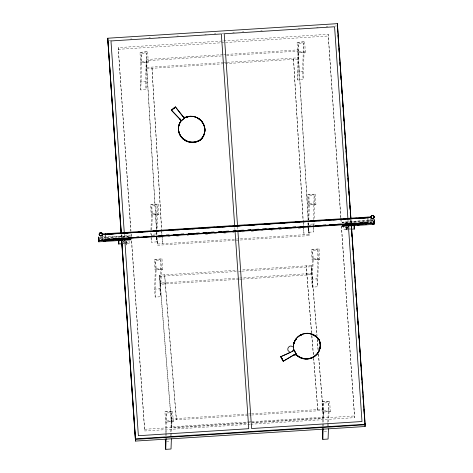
<?xml version="1.0" encoding="UTF-8"?>
<svg xmlns="http://www.w3.org/2000/svg" width="473" height="473" viewBox="0 0 473 473"><rect width="100%" height="100%" fill="white"/><g stroke="black" fill="none" stroke-linecap="round" stroke-linejoin="round"><path stroke-width="0.35" stroke-dasharray="2.37 1.77" d="M130.814 231.315L118.232 47.619L328.179 34.298L340.974 218.491M123.465 241.815L123.205 241.248L124.346 242.566M123.855 242.247L123.465 241.762M126.078 241.124L126.078 242.679L127.379 241.567L127.604 240.396M126.149 243.329L126.173 242.596M125.8 243.394L126.362 244.417L125.907 245.251M126.604 242.424L126.078 242.619M122.897 243.701L129.2 243.305L129.218 242.761L123.057 243.152M130.217 236.5L130.211 235.601L105.136 236.884M139.961 52.29L147.611 51.805L139.961 52.29L140.658 62.767L148.321 62.016L140.658 62.767M140.221 82.042L141.208 53.626L146.5 53.289L147.05 61.212L146.056 89.628L140.771 89.965L140.221 82.042L145.507 81.711L146.5 53.289M140.771 89.965L141.758 61.549L141.208 53.626M150.538 204.549L158.183 204.064L150.538 204.549L151.236 215.026L158.893 214.275L151.236 215.026M150.846 232.846L150.792 234.301L156.084 233.964L156.131 232.509M150.946 229.931L151.786 205.885L157.077 205.548L157.627 213.471L157.066 229.5M250.028 424.293L144.685 430.974L131.541 239.178M156.788 237.517L156.634 241.886L151.342 242.223L151.549 236.394M151.573 235.666L151.673 232.751M151.78 229.837L152.336 213.802L151.786 205.885M154.346 259.417L161.997 258.932L154.346 259.417L155.049 269.9L162.706 269.149L155.049 269.9M156.238 229.594L157.077 205.548M154.606 289.174L155.599 260.753L160.885 260.422L161.435 268.339L160.448 296.754L155.156 297.091L154.606 289.174L159.898 288.837L160.885 260.422M156.888 234.602L156.965 232.414M155.156 297.091L156.149 268.676L155.599 260.753M308.757 227.785L309.111 235.637L157.343 245.268L156.989 237.416M238.883 279.295L160.051 284.303L159.549 275.156L236.902 270.243M165.195 283.161L164.663 274.831L176.364 418.564L176.317 419.788L165.195 283.161L160.081 283.487L171.752 428.03L247.639 423.217M164.923 411.676L172.574 411.191L164.923 411.676L165.627 422.153L173.284 421.402L165.627 422.153M165.384 435.603L165.461 433.416M165.491 432.689L166.177 413.012L171.463 412.681L172.012 420.598L171.48 435.899M166.218 435.503L166.295 433.321M166.319 432.594L166.727 420.935L166.177 413.012M170.652 435.994L171.463 412.681M297.014 42.322L304.665 41.837L297.014 42.322L297.718 52.799L305.375 52.054L297.718 52.799M297.275 72.079L298.268 43.658L303.554 43.327L304.104 51.244L303.116 79.659L297.824 79.996L297.275 72.079L302.56 71.742L303.554 43.327M297.824 79.996L298.818 51.581L298.268 43.658M307.592 194.58L315.243 194.096L307.592 194.58L308.295 205.057L315.952 204.306L308.295 205.057M307.905 222.878L307.852 224.332L313.138 224.001L313.191 222.541M308.006 219.963L308.845 195.917L314.131 195.58L314.681 203.502L314.125 219.531M311.518 332.945L306.202 265.85L311.63 332.578M313.895 226.088L313.688 231.918L308.402 232.255L308.556 227.88M308.656 224.971L308.733 222.783M308.834 219.868L309.395 203.839L308.845 195.917M311.405 249.454L319.056 248.969L311.405 249.454L312.103 259.931L319.766 259.18L312.103 259.931M242.566 279.064L311.819 274.671L311.317 265.524L242.064 269.917M313.292 219.626L314.131 195.58M311.666 279.206L312.653 250.791L317.945 250.454L318.495 258.37L317.501 286.792L312.215 287.123L311.666 279.206L316.951 278.869L317.945 250.454M313.918 225.361L314.019 222.446M312.215 287.123L313.209 258.707L312.653 250.791M340.761 217.988L328.179 34.298M321.983 401.707L329.634 401.222L321.983 401.707L322.681 412.19L330.343 411.439L322.681 412.19M322.42 426.362L323.23 403.043L328.522 402.712L329.072 410.629L328.534 425.931M323.248 426.268L323.78 410.966L323.23 403.043M327.706 426.025L327.807 423.11M327.836 422.383L328.522 402.712M368.361 220.152L342.535 222.127L342.517 222.671L366.995 221.122M342.535 222.127L342.541 223.025L353.408 222.34M350.777 229.245L343.776 229.689L343.8 229.145L350.641 228.707M345.574 227.72C344.031 226.248 349.482 230.83 345.58 227.667M346.271 227.347L346.289 226.845L346.857 227.868A0.905 0.881 2 0 0 347.472 229.458L347.454 229.961A0.905 0.881 2 0 1 346.839 228.37L346.271 227.347L346.644 227.034M346.461 228.471L346.467 229.169M346.632 228.63L346.685 227.123A0.757 0.733 2 0 0 347.679 227.773M347.608 228.696L347.022 228.601M349.488 227.418L349.677 226.874M351.096 224.291L351.173 222.121M250.761 424.246L354.632 417.653L341.382 224.379M372.239 221.145L372.269 220.134M126.362 244.417L125.924 244.748M369.088 220.081L371.27 219.868M371.997 219.797L374.178 219.578M373.274 220.034L342.558 222.493M109.139 40.382L111.35 40.246M130.483 39.028L131.955 38.94M148.889 37.864L150.355 37.769M158.455 37.255L159.927 37.16M176.855 36.09L178.327 35.995M204.821 34.31L206.293 34.222M214.393 33.707L215.865 33.613M221.754 33.24L224.699 33.051M232.793 32.536L234.265 32.442M242.359 31.928L243.832 31.839M260.759 30.763L262.231 30.668M298.297 28.38L299.77 28.285M316.697 27.215L318.169 27.121M326.269 26.606L327.742 26.512M335.103 26.045L336.575 25.95M118.173 49.328L328.12 36.007M222.901 54.637L146.281 59.503L156.504 229.322M223.64 54.59L225.852 54.448M226.585 54.407L298.049 49.872L308.272 219.691M221.388 55.956L146.24 60.727L156.38 229.174M226.543 55.631L298.008 51.096L308.195 220.276M141.758 61.549L147.05 61.212M298.818 51.581L304.104 51.244M146.831 67.42L223.451 62.56M224.19 62.513L226.401 62.371M227.135 62.324L298.599 57.789M146.79 68.644L298.558 59.013M152.336 213.802L157.627 213.471M309.395 203.839L314.681 203.502M99.998 238.061L105.71 237.7M106.425 237.653L130.193 236.145M367.71 221.074L369.851 220.938M370.566 220.891L372.712 220.755M104.143 238.156L100.524 238.386L100.56 237.381L105.461 237.245M111.386 237.694L115.01 237.47M117.907 237.28L128.047 236.642M354.129 222.292L359.202 221.967M362.821 221.742L371.512 221.187M158.266 237.257L161.21 237.068M167.844 236.648L170.055 236.506M176.683 236.086L179.634 235.897M187.001 235.43L188.473 235.335M196.573 234.821L198.051 234.732M205.418 234.265L207.629 234.123M214.257 233.703L216.468 233.561M223.835 233.094L226.047 232.953M232.675 232.533L234.147 232.438M242.253 231.924L244.464 231.782M251.092 231.362L254.042 231.179M260.67 230.753L263.621 230.57M270.988 230.103L272.46 230.008M279.094 229.588L282.038 229.399M289.405 228.932L291.616 228.79M298.244 228.37L300.456 228.228M307.089 227.809L308.562 227.714L309.111 235.637M156.149 268.676L161.435 268.339M313.209 258.707L318.495 258.37M159.502 276.38L238.333 271.378M239.072 271.331L241.283 271.189M242.016 271.141L311.269 266.748M238.93 278.071L160.099 283.073L159.549 275.156L171.8 426.806L248.42 421.946M239.663 278.023L311.867 273.441L311.317 265.524L317.046 335.925M306.735 274.18L311.849 273.855L316.875 335.558M239.622 279.247L241.833 279.111M171.25 418.889L247.87 414.023M248.603 413.976L250.814 413.84M251.553 413.792L323.018 409.257L323.567 417.174L252.103 421.709M171.202 420.113L250.773 415.063M251.512 415.016L322.97 410.481L323.52 418.398L252.062 422.933M166.727 420.935L172.012 420.598M323.78 410.966L329.072 410.629M249.153 421.898L251.364 421.756M144.744 429.265L247.137 422.767M247.876 422.72L354.691 415.944M166.508 441.344L170.469 441.096M324.224 431.335L327.529 431.128M102.96 236.943L104.409 236.908M106.159 237.221L130.235 235.968L130.211 235.601M123.855 242.194L124.352 242.513M347.011 226.537L347.277 228.211L346.839 228.37L347.294 227.708A0.905 0.881 2 0 1 347.756 227.785M317.342 339.59L318.181 349.854M318.536 354.253L323.018 409.257M317.17 339.23L318.069 350.251M318.37 353.922L322.97 410.481M311.873 335.511L313.481 355.312M313.723 358.244L317.856 410.806L313.611 358.652M311.76 335.883L313.374 355.714M351.043 220.27L351.25 223.215M350.978 220.075L351.179 223.02M350.759 219.578L351.019 223.262M347.98 219.72L348.169 223.215M343.546 225.485L343.776 229.689M341.027 219.224L341.329 223.646M340.808 218.727L341.116 223.144M341.323 226.094L354.632 417.653M304.665 41.837L305.369 52.314M315.243 194.096L315.94 204.573M319.056 248.969L319.754 259.446M329.634 401.222L330.331 411.699M302.56 71.742L303.116 79.659M313.138 224.001L313.339 226.88M313.392 227.602L313.688 231.918M316.951 278.869L317.501 286.792M308.603 226.49L309.153 234.413L157.385 244.044L156.835 236.122M308.1 227.933L308.402 232.255M303.589 228.258L304.038 234.738L303.642 228.11M237.594 226.727L237.801 229.671M234.803 227.643L234.957 229.854M162.05 237.239L162.499 243.719L162.103 237.097M147.611 51.805L148.309 62.282M158.183 204.064L158.887 214.541M161.997 258.932L162.7 269.409M172.574 411.191L173.272 421.668M156.794 237.351L157.343 245.268M145.507 81.711L146.056 89.628M156.332 237.564L156.634 241.886M159.898 288.837L160.448 296.754M151.047 237.901L151.342 242.223M118.232 47.619L130.98 231.072M131.181 234.023L131.334 236.234M131.021 234.259L131.175 236.47M131.228 237.21L144.685 430.974M128.993 240.379L129.2 243.305M124.364 233.916L124.553 237.405M121.407 234.845L121.561 237.05M121.336 234.649L121.49 236.861M121.171 234.886L121.325 237.097M308.449 222.635L308.715 227.052M308.366 223.221L308.591 226.904M303.294 222.227L293.485 58.114L303.081 220.601M303.335 222.96L303.601 227.377M303.122 221.34L303.388 225.757M161.754 231.208L151.945 67.095L161.541 229.582M161.796 231.941L162.062 236.358M161.583 230.321L161.849 234.738M156.681 232.267L156.811 234.478M156.557 232.119L156.734 235.063M371.849 221.216A1.508 1.466 2 0 1 372.629 221.169M347.661 228.311A0.757 0.733 2 0 1 346.999 227.01L347.277 228.211A0.905 0.881 2 0 1 347.738 228.288M347.625 229.275A0.757 0.733 2 0 1 346.632 228.536A0.757 0.733 2 0 1 347.714 227.927M347.525 227.643A1.07 1.035 2 0 1 346.443 226.939M347.696 227.3A0.757 0.733 2 0 1 346.827 227.016M99.785 238.629A1.508 1.466 2 0 1 100.915 238.41M125.93 241.307A0.757 0.733 2 0 1 125.984 242.04M126.066 241.313A0.757 0.733 2 0 1 125.895 241.656M125.901 242.271A0.757 0.733 2 0 1 125.948 243.004M126.007 242.17A0.905 0.881 2 0 1 125.972 243.24M125.989 242.673A0.905 0.881 2 0 1 125.954 243.743M126.297 241.159A1.07 1.035 2 0 1 125.936 241.561"/><path stroke-width="0.71" d="M98.822 241.809L98.609 237.068L98.822 241.809L130.447 239.799L130.465 239.261L98.863 240.722M350.889 218.059L337.385 23.65L107.749 38.224L121.017 232.681M102.109 240.048L102.263 233.946L371.045 216.888L370.891 222.99M367.982 217.444L367.994 217.083L367.852 222.818L105.177 239.492L105.313 233.757M121.502 243.79L118.699 243.973L118.824 240.538M118.865 240.491L118.747 243.914L118.498 240.343L118.699 243.973M121.685 243.24L121.786 240.349M130.424 239.427L130.442 238.895L99.259 240.343L99.052 237.422M351.303 223.948L365.138 426.504L135.497 441.078L121.638 238.156M165.26 439.246L165.733 449.35L171.019 449.013L171.38 438.814M165.733 449.35L166.118 438.418M181.094 120.426L171.427 110.227A6.291 1.112 -41.3 0 1 175.418 106.922L184.535 118.262L183.826 118.753A3.672 0.65 -41.3 0 0 182.265 120.047L182.016 120.278M204.212 126.001A13.948 13.54 2 0 1 200.7 139.76A13.954 13.546 2 0 1 185.593 140.664L183.004 138.849A13.954 13.546 2 0 1 180.455 121.821A3.565 3.465 2 0 0 179.935 119.137L179.58 118.516M180.455 121.821L180.467 121.502M185.038 117.535A3.565 3.465 2 0 1 182.962 116.63L182.578 116.033M183.004 138.932L185.587 140.8A13.954 13.546 2 0 0 200.694 139.896L200.712 139.44A13.948 13.54 2 0 0 204.011 125.15L202.568 122.324A13.948 13.54 2 0 0 185.623 117.227L185.611 117.546A13.948 13.54 2 0 1 188.059 116.819M293.331 347.318A13.948 13.54 2 0 1 302.336 334.263L305.434 333.506A13.948 13.54 2 0 1 319.127 339.821A13.954 13.546 2 0 1 316.75 354.324L314.362 356.376A13.954 13.546 2 0 1 296.695 355.01L293.526 349.039A13.948 13.54 2 0 1 302.342 334.121M291.776 351.634L280.802 356.701A6.291 0.751 62.9 0 0 283.25 361.212L296.039 353.804M293.355 355.329L293.887 354.91A3.565 3.465 2 0 1 296.695 355.01M294.182 350.582L292.172 351.433M293.526 349.039L296.683 355.329A13.954 13.546 2 0 0 314.35 356.695L316.739 354.59M319.931 342.493A13.954 13.546 2 0 0 319.115 340.14L319.133 339.679A13.948 13.54 2 0 0 305.44 333.37L302.342 334.175M322.344 428.55L322.793 439.382L328.079 439.045L328.433 428.845M322.793 439.382L323.171 428.455M337.326 25.335L337.385 23.65M374.291 222.86L374.178 219.578L374.391 224.32L342.771 226.325L342.765 225.42L373.983 222.907L373.883 221.447L373.841 222.511M351.327 228.666L351.427 225.781M354.23 228.967L354.348 225.55L354.277 229.021L351.474 229.198M371.045 216.888L371.086 217.474L102.304 234.531M292.621 346.733C289.305 343.83 285.473 350.014 289.405 351.77M195.633 117.162A13.948 13.54 2 0 1 202.562 122.466L204.011 125.233A13.948 13.54 2 0 1 200.706 139.576A13.954 13.546 2 0 1 185.599 140.481L183.01 138.666A13.954 13.546 2 0 1 180.461 121.644L181.774 120.514M316.756 354.188L314.362 356.293A13.954 13.546 2 0 1 296.701 354.927M185.623 117.227L180.461 121.561A13.954 13.546 2 0 0 183.016 138.583L185.605 140.398A13.954 13.546 2 0 0 200.706 139.494A13.948 13.54 2 0 0 204.011 125.097M293.366 355.152L283.25 361.212L280.802 356.701L282.139 356.11M293.627 355.193L294.957 354.537M282.807 355.814L286.159 354.324M286.827 354.029L287.495 353.727M288.169 353.432L289.506 352.84M290.174 352.539L290.848 352.243M374.433 223.232L342.789 225.787M108.979 233.881L111.19 233.745M116.34 233.414L117.812 233.325M123.695 232.947L125.907 232.811M131.056 232.48L133.262 232.344M138.412 232.012L140.623 231.876M145.773 231.545L147.978 231.409M153.128 231.078L155.333 230.942M161.222 230.57L162.694 230.475M168.583 230.103L170.788 229.961M175.938 229.636L177.41 229.541M183.293 229.169L185.505 229.027M190.654 228.701L192.86 228.56M198.01 228.234L200.221 228.092M205.371 227.767L207.576 227.625M212.726 227.3L214.937 227.158M220.82 226.786L222.292 226.691M228.181 226.319L230.386 226.177M235.536 225.852L237.008 225.757M242.897 225.385L245.103 225.243M250.252 224.917L252.458 224.776M257.614 224.45L259.819 224.308M264.969 223.983L267.174 223.841M273.063 223.469L274.535 223.374M280.418 223.002L281.89 222.907M287.779 222.535L289.984 222.393M295.134 222.068L297.346 221.932M302.495 221.601L304.701 221.465M309.85 221.133L312.062 220.997M317.212 220.666L319.417 220.53M324.567 220.199L326.778 220.063M332.661 219.685L334.133 219.596M340.022 219.218L341.494 219.129M347.377 218.751L349.582 218.615M354.738 218.29L356.944 218.148M362.093 217.822L364.299 217.681M110.475 234.082L113.414 233.893M117.83 233.615L120.775 233.426M125.191 233.148L128.13 232.958M132.546 232.681L135.491 232.491M139.907 232.213L142.846 232.024M147.263 231.746L150.94 231.516M154.618 231.279L158.301 231.049M162.712 230.765L165.656 230.582M170.073 230.298L173.017 230.115M177.428 229.831L180.373 229.647M184.789 229.364L187.734 229.18M192.144 228.897L195.089 228.713M199.505 228.429L202.45 228.246M207.6 227.915L210.538 227.732M214.222 227.495L217.899 227.265M222.316 226.987L225.254 226.798M229.671 226.52L232.615 226.331M237.032 226.053L239.971 225.863M244.387 225.586L247.332 225.396M251.742 225.118L254.687 224.929M259.103 224.651L262.781 224.415M267.198 224.137L270.142 223.948M273.82 223.717L277.497 223.481M281.914 223.203L284.858 223.014M289.269 222.736L292.213 222.547M296.63 222.269L299.575 222.079M303.985 221.802L306.93 221.612M311.346 221.334L314.285 221.145M318.701 220.867L322.379 220.631M326.796 220.353L329.74 220.164M333.418 219.933L337.095 219.703M341.512 219.419L344.456 219.236M348.867 218.952L351.811 218.768M356.228 218.485L359.173 218.301M363.583 218.018L366.528 217.834M106.608 238.812L109.547 238.629M113.963 238.345L116.908 238.161M121.325 237.878L124.263 237.694M128.68 237.411L131.624 237.227M136.774 236.896L138.979 236.76M143.396 236.476L147.073 236.246M151.49 235.962L154.435 235.779M158.845 235.501L161.79 235.312M166.206 235.034L169.151 234.845M173.561 234.567L176.506 234.377M180.923 234.1L183.867 233.91M188.278 233.632L191.222 233.443M196.372 233.118L199.316 232.929M202.994 232.698L206.671 232.462M211.088 232.184L214.033 231.995M218.449 231.717L221.388 231.528M225.804 231.25L228.749 231.061M233.165 230.783L236.104 230.593M240.521 230.316L243.465 230.126M247.876 229.848L250.82 229.659M255.97 229.334L258.914 229.145M262.592 228.914L266.275 228.678M269.953 228.447L273.631 228.211M278.047 227.933L280.992 227.744M285.402 227.466L288.347 227.282M292.763 226.999L295.708 226.815M300.119 226.532L303.063 226.348M307.48 226.064L310.418 225.881M315.574 225.55L318.512 225.367M322.929 225.083L325.873 224.9M329.551 224.663L333.229 224.433M337.645 224.149L340.59 223.966M345 223.682L347.945 223.498M352.361 223.215L355.306 223.031M359.716 222.748L362.661 222.564M367.834 222.529L105.177 239.492M103.622 241.124L105.798 240.988M111.593 240.621L113.041 240.526M118.835 240.16L120.284 240.071M126.799 239.657L128.248 239.563M342.742 225.952L344.19 225.858M349.985 225.491L351.433 225.402M357.227 225.03L359.403 224.894M365.197 224.527L366.646 224.433M373.948 223.971L372.44 224.066A1.508 1.466 2 0 0 372.825 223.989M135.574 438.826L365.215 424.251M183.016 138.53L185.605 140.345M179.574 118.699L171.427 110.227L175.418 106.922L182.572 116.216M183.53 117.304L182.968 116.447A3.565 3.465 2 0 0 185.623 117.363A13.948 13.54 2 0 1 188.071 116.642M179.781 118.741L181.543 120.745M294.188 350.398L294.632 351.108A3.672 0.438 62.9 0 1 295.595 352.876L296.033 353.786M203.999 125.552L202.556 122.643A13.948 13.54 2 0 0 201.392 121.159M370.933 222.399L370.974 222.984L102.026 240.053L101.985 239.468M368 217.74L105.325 234.407M367.811 222.239L367.852 222.818M354.023 225.367L354.277 229.021M337.367 24.194L350.871 218.603M351.386 225.964L365.197 424.795L135.556 439.37L121.691 239.805M337.462 28.114L337.716 31.797M337.97 35.475L338.23 39.158M338.432 42.103L338.692 45.786M338.893 48.731L339.147 52.414M339.354 55.359L339.608 59.042M339.868 62.726L340.069 65.67M340.324 69.354L340.584 73.037M340.785 75.982L341.045 79.659M341.246 82.609L341.553 87.026M341.76 89.971L342.014 93.654M342.221 96.598L342.476 100.282M342.677 103.226L342.937 106.91M343.138 109.854L343.398 113.538M343.652 117.215L343.906 120.899M344.113 123.843L344.368 127.527M344.575 130.471L344.829 134.155M345.03 137.099L345.337 141.522M345.544 144.466L345.798 148.15M346.005 151.094L346.26 154.777M346.467 157.722L346.721 161.399M346.928 164.35L347.182 168.027M347.436 171.711L347.69 175.394M347.897 178.339L348.152 182.022M348.359 184.967L348.613 188.65M348.82 191.595L349.074 195.278M349.328 198.956L349.535 201.906M349.789 205.584L350.044 209.267M350.251 212.211L350.505 215.895M351.327 227.679L351.48 229.89M351.681 232.834L351.936 236.512M352.143 239.462L352.397 243.14M352.604 246.09L352.858 249.768M353.112 253.451L353.319 256.396M353.573 260.079L353.834 263.763M354.035 266.707L354.289 270.39M354.496 273.335L354.803 277.752M355.01 280.696L355.264 284.379M355.465 287.324L355.726 291.007M355.927 293.952L356.187 297.635M356.388 300.58L356.642 304.263M356.902 307.947L357.156 311.63M357.363 314.575L357.618 318.252M357.819 321.202L358.079 324.88M358.28 327.83L358.54 331.508M358.794 335.191L358.995 338.136M359.255 341.819L359.51 345.503M359.716 348.447L359.971 352.131M360.172 355.075L360.432 358.759M360.686 362.436L360.94 366.12M361.147 369.064L361.402 372.748M361.609 375.692L361.863 379.376M362.07 382.32L362.324 386.003M362.578 389.687L362.785 392.631M363.039 396.315L363.294 399.992M363.5 402.943L363.755 406.62M363.962 409.571L364.269 413.987M364.47 416.932L364.724 420.615M364.931 423.56L365.138 426.504M347.933 218.987L334.577 26.766L224.19 33.772L237.493 225.254M348.288 224.143L361.999 421.52L251.612 428.526L237.901 231.149M342.618 224.137L342.771 226.325M234.703 226.171L221.346 33.95L110.96 40.956L124.316 233.177M235.057 231.327L248.768 428.704L138.382 435.71L124.671 238.333M130.317 237.966L130.447 239.799M107.749 38.224L121.254 232.633M107.726 38.768L121.23 233.177M121.531 240.042L135.497 441.078M118.67 238.345L118.77 239.811M198.489 118.723A13.948 13.54 2 0 1 200.032 119.846M179.941 118.954A3.565 3.465 2 0 1 180.461 121.644M188.697 116.529A13.948 13.54 2 0 1 195.03 116.967M185.623 117.28A13.948 13.54 2 0 1 202.568 122.383M204.206 126.084A13.948 13.54 2 0 1 200.694 139.842M186.208 117.41A13.948 13.54 2 0 1 188.059 116.902M199.021 119.161A13.948 13.54 2 0 1 200.026 119.935M201.392 121.242A13.948 13.54 2 0 1 202.556 122.726M182.998 138.985A13.954 13.546 2 0 1 180.45 121.963M173.757 108.607A6.291 1.112 -41.3 0 0 175.412 107.105L171.421 110.41A6.291 1.112 -41.3 0 0 172.391 109.706M371.086 223.416A1.508 1.466 2 0 1 370.832 222.7M373.333 221.506A1.508 1.466 2 0 1 373.818 222.889M293.325 347.501A13.948 13.54 2 0 1 296.636 338.331M297.972 337.001A13.948 13.54 2 0 1 299.492 335.86M300.03 335.528A13.948 13.54 2 0 1 302.33 334.441M305.428 333.69A13.948 13.54 2 0 1 308.621 333.642M309.886 333.82A13.948 13.54 2 0 1 311.139 334.115M311.748 334.299A13.948 13.54 2 0 1 319.121 339.998A13.954 13.546 2 0 1 316.744 354.508L314.356 356.553A13.954 13.546 2 0 1 296.689 355.193A3.565 3.465 2 0 0 293.875 355.087M319.133 339.738A13.954 13.546 2 0 1 316.75 354.242M320.061 343.096A13.954 13.546 2 0 1 316.739 354.644M293.325 347.584A13.948 13.54 2 0 1 296.636 338.414M300.024 335.611A13.948 13.54 2 0 1 301.739 334.754M311.742 334.381A13.948 13.54 2 0 1 315.686 336.421M319.121 340.081A13.948 13.54 2 0 0 317.135 337.651A13.948 13.54 2 0 1 318.394 339.111M293.319 347.637A13.948 13.54 2 0 1 296.63 338.467M300.024 335.664A13.948 13.54 2 0 1 301.733 334.813M311.742 334.441A13.948 13.54 2 0 1 313.516 335.162M314.628 335.771A13.948 13.54 2 0 1 315.686 336.474M293.384 349.724A3.565 3.465 2 0 1 293.018 350.481M292.852 350.712A3.565 3.465 2 0 1 292.024 351.486M102.133 239.752A1.508 1.466 2 0 1 101.979 240.497M99.371 240.662A1.508 1.466 2 0 1 99.194 240.319M283.262 361.035L280.808 356.524A6.291 0.751 62.9 0 1 283.262 361.035M99.827 235.436A1.508 1.466 2 0 0 102.298 234.62A1.508 1.466 2 0 0 100.329 232.947A1.508 1.466 2 0 0 99.827 235.436M371.536 218.189A1.508 1.466 2 0 0 374.013 217.373A1.508 1.466 2 0 0 372.044 215.7A1.508 1.466 2 0 0 371.536 218.189M371.453 218.284A1.638 1.59 2 0 0 374.137 217.397A1.638 1.59 2 0 0 372.003 215.587A1.638 1.59 2 0 0 371.453 218.284M371.453 218.224A1.638 1.59 2 0 0 374.137 217.344A1.638 1.59 2 0 0 372.003 215.528A1.638 1.59 2 0 0 371.453 218.224M371.542 218.136A1.508 1.466 2 0 0 374.013 217.32A1.508 1.466 2 0 0 372.044 215.647A1.508 1.466 2 0 0 371.542 218.136M99.738 235.524A1.638 1.59 2 0 0 102.422 234.643A1.638 1.59 2 0 0 100.288 232.828A1.638 1.59 2 0 0 99.744 235.471A1.638 1.59 2 0 0 102.428 234.584A1.638 1.59 2 0 0 100.288 232.769A1.638 1.59 2 0 0 99.738 235.524M99.827 235.377A1.508 1.466 2 0 0 102.298 234.561A1.508 1.466 2 0 0 100.329 232.887A1.508 1.466 2 0 0 99.827 235.377"/></g></svg>
